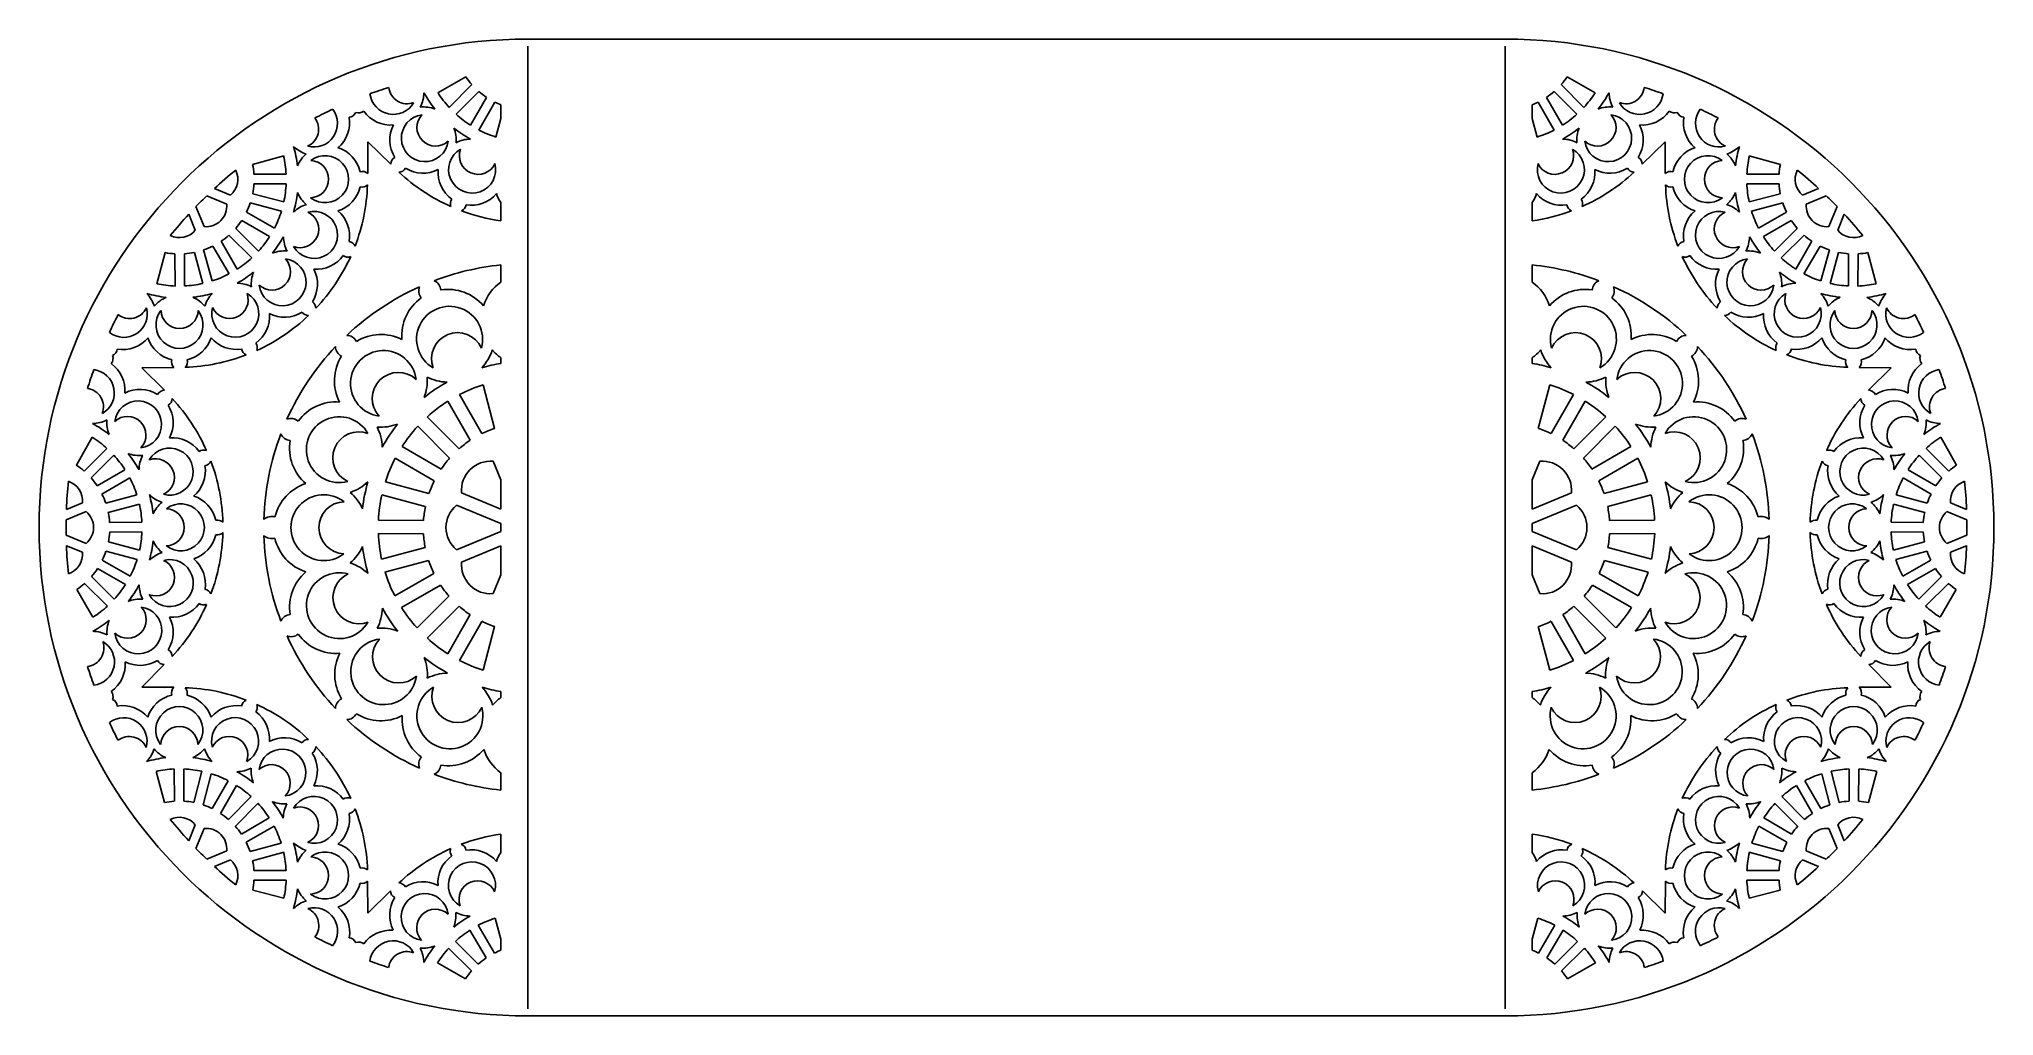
# Model space of a CAD drawing. Extents: x 41 to 331, y 42 to 187.
import ezdxf

# ---------------------------------------------------------------- set-up
doc = ezdxf.new("R2010")
doc.units = 0
doc.layers.get('0').update_dxf_attribs({"linetype": 'CONTINUOUS'})

msp = doc.modelspace()

# ---------------------------------------------------------------- linework, layer by layer
for p, q in [((113.1, 187.2), (258.1, 187.2)), ((113.1, 186.16), (113.1, 43.23)), ((258.1, 186.16), (258.1, 43.23)), ((103.9, 181.61), (99.77, 179.2)), ((104.8, 180.44), (101.44, 177.05)), ((266.39, 180.44), (269.75, 177.05)), ((267.29, 181.61), (271.42, 179.2)), ((105.81, 179.44), (102.45, 176.05)), ((106.99, 178.54), (104.61, 174.4)), ((108.22, 177.84), (105.85, 173.69)), ((109.1, 177.45), (109.1, 175.42)), ((262.1, 177.45), (262.1, 175.42)), ((262.97, 177.84), (265.34, 173.69)), ((264.21, 178.54), (266.58, 174.4)), ((265.38, 179.44), (268.74, 176.05)), ((109.1, 175.42), (108.37, 172.66)), ((262.1, 175.42), (262.82, 172.66)), ((92.77, 168.63), (89.38, 171.94)), ((89.38, 167.22), (89.38, 171.94)), ((278.43, 168.63), (281.81, 171.94)), ((281.81, 167.22), (281.81, 171.94)), ((72.27, 168.6), (76.88, 169.85)), ((298.92, 168.6), (294.31, 169.85)), ((72.47, 167.14), (77.24, 167.15)), ((72.47, 165.71), (77.25, 165.73)), ((298.72, 165.71), (293.94, 165.73)), ((298.72, 167.14), (293.95, 167.15)), ((68.43, 162.7), (65.47, 163.93)), ((68.97, 164.02), (66.6, 165)), ((71.92, 162.87), (76.54, 161.65)), ((72.29, 164.25), (76.91, 163.03)), ((109.1, 162.95), (109.1, 160.21)), ((262.1, 162.95), (262.1, 160.21)), ((298.9, 164.25), (294.28, 163.03)), ((299.27, 162.87), (294.65, 161.65)), ((302.22, 164.02), (304.59, 165)), ((302.76, 162.7), (305.72, 163.93)), ((63.77, 158.82), (62.79, 161.19)), ((65.09, 159.37), (63.86, 162.33)), ((70.66, 160.27), (74.8, 157.9)), ((71.37, 161.51), (75.51, 159.14)), ((299.82, 161.51), (295.68, 159.14)), ((300.53, 160.27), (296.39, 157.9)), ((306.1, 159.37), (307.33, 162.33)), ((307.42, 158.82), (308.4, 161.19)), ((67.6, 157.18), (70, 153.06)), ((68.76, 158.09), (72.15, 154.72)), ((69.77, 159.1), (73.16, 155.73)), ((301.43, 159.1), (298.04, 155.73)), ((302.43, 158.09), (299.04, 154.72)), ((303.59, 157.18), (301.19, 153.06)), ((59.28, 155.51), (58.06, 150.89)), ((60.74, 155.32), (60.76, 150.54)), ((62.17, 155.32), (62.19, 150.55)), ((63.63, 155.52), (64.88, 150.91)), ((65, 155.9), (66.26, 151.29)), ((66.36, 156.47), (68.77, 152.34)), ((304.83, 156.47), (302.42, 152.34)), ((306.19, 155.9), (304.93, 151.29)), ((307.56, 155.52), (306.31, 150.91)), ((309.02, 155.32), (309, 150.55)), ((310.45, 155.32), (310.43, 150.54)), ((311.91, 155.51), (313.13, 150.89)), ((109.1, 153.68), (109.1, 151.13)), ((262.1, 153.68), (262.1, 151.13)), ((109.1, 139.89), (109.1, 139.05)), ((262.1, 139.89), (262.1, 139.05)), ((60.58, 138.46), (55.85, 138.41)), ((59.19, 135.07), (55.85, 138.41)), ((310.61, 138.46), (315.34, 138.41)), ((312, 135.07), (315.34, 138.41)), ((104.54, 127.64), (101.22, 133.44)), ((106.27, 128.63), (102.95, 134.43)), ((108.18, 129.41), (106.48, 135.88)), ((263.01, 129.41), (264.71, 135.88)), ((264.92, 128.63), (268.24, 134.43)), ((266.65, 127.64), (269.97, 133.44)), ((102.9, 126.39), (98.19, 131.14)), ((268.29, 126.39), (273, 131.14)), ((46.12, 123.94), (48.49, 128.09)), ((101.48, 124.99), (96.77, 129.73)), ((269.71, 124.99), (274.42, 129.73)), ((325.07, 123.94), (322.7, 128.09)), ((47.29, 123.05), (50.65, 126.44)), ((48.3, 122.05), (51.66, 125.44)), ((99.22, 121.63), (93.44, 125)), ((100.22, 123.35), (94.44, 126.72)), ((270.97, 123.35), (276.75, 126.72)), ((271.97, 121.63), (277.75, 125)), ((322.89, 122.05), (319.53, 125.44)), ((323.9, 123.05), (320.54, 126.44)), ((49.2, 120.88), (53.33, 123.28)), ((49.92, 119.65), (54.05, 122.05)), ((107.95, 124.52), (109.1, 121.75)), ((263.24, 124.52), (262.1, 121.75)), ((321.27, 119.65), (317.14, 122.05)), ((321.99, 120.88), (317.86, 123.28)), ((50.49, 118.29), (55.1, 119.54)), ((97.89, 117.8), (91.44, 119.56)), ((98.42, 119.73), (91.97, 121.48)), ((103.28, 119.84), (109.1, 117.43)), ((109.1, 121.75), (109.1, 117.43)), ((262.1, 121.75), (262.1, 117.43)), ((267.91, 119.84), (262.1, 117.43)), ((272.77, 119.73), (279.22, 121.48)), ((273.3, 117.8), (279.75, 119.56)), ((320.7, 118.29), (316.09, 119.54)), ((47.56, 117.06), (44.6, 115.83)), ((47.02, 118.37), (44.65, 117.39)), ((50.86, 116.91), (55.47, 118.17)), ((102.51, 118), (109.1, 115.28)), ((268.68, 118), (262.1, 115.28)), ((320.33, 116.91), (315.72, 118.17)), ((323.63, 117.06), (326.59, 115.83)), ((324.17, 118.37), (326.54, 117.39)), ((47.56, 112.34), (44.6, 113.56)), ((51.06, 115.45), (55.84, 115.47)), ((51.07, 114.03), (55.84, 114.05)), ((97.61, 113.76), (90.92, 113.79)), ((97.62, 115.76), (90.93, 115.78)), ((102.51, 111.4), (109.1, 114.12)), ((109.1, 115.28), (109.1, 114.12)), ((262.1, 115.28), (262.1, 114.12)), ((268.68, 111.4), (262.1, 114.12)), ((273.57, 115.76), (280.26, 115.78)), ((273.58, 113.76), (280.27, 113.79)), ((320.13, 115.45), (315.35, 115.47)), ((320.12, 114.03), (315.35, 114.05)), ((323.63, 112.34), (326.59, 113.56)), ((47.02, 111.02), (44.65, 112)), ((50.52, 111.19), (55.13, 109.97)), ((50.88, 112.57), (55.5, 111.35)), ((97.87, 111.71), (91.41, 110.01)), ((103.28, 109.55), (109.1, 111.96)), ((109.1, 111.96), (109.1, 107.65)), ((267.91, 109.55), (262.1, 111.96)), ((262.1, 111.96), (262.1, 107.65)), ((273.32, 111.71), (279.78, 110.01)), ((320.31, 112.57), (315.69, 111.35)), ((320.67, 111.19), (316.06, 109.97)), ((324.17, 111.02), (326.54, 112)), ((48.36, 107.42), (51.75, 104.05)), ((49.25, 108.59), (53.4, 106.22)), ((49.96, 109.83), (54.1, 107.45)), ((98.38, 109.79), (91.91, 108.08)), ((99.16, 107.88), (93.36, 104.56)), ((107.95, 104.88), (109.1, 107.65)), ((263.24, 104.88), (262.1, 107.65)), ((272.03, 107.88), (277.83, 104.56)), ((272.81, 109.79), (279.28, 108.08)), ((321.23, 109.83), (317.09, 107.45)), ((321.94, 108.59), (317.79, 106.22)), ((322.83, 107.42), (319.44, 104.05)), ((46.19, 105.5), (48.59, 101.38)), ((47.35, 106.4), (50.74, 103.04)), ((100.15, 106.14), (94.35, 102.82)), ((101.4, 104.5), (96.66, 99.79)), ((269.79, 104.5), (274.53, 99.79)), ((271.04, 106.14), (276.84, 102.82)), ((323.84, 106.4), (320.45, 103.04)), ((325, 105.5), (322.6, 101.38)), ((102.9, 103.01), (98.19, 98.26)), ((104.54, 101.76), (101.22, 95.95)), ((266.65, 101.76), (269.97, 95.95)), ((268.29, 103.01), (273, 98.26)), ((106.27, 100.76), (102.95, 94.96)), ((108.18, 99.98), (106.48, 93.52)), ((263.01, 99.98), (264.71, 93.52)), ((264.92, 100.76), (268.24, 94.96)), ((59.16, 94.37), (55.85, 90.99)), ((312.03, 94.37), (315.34, 90.99)), ((60.57, 90.99), (55.85, 90.99)), ((109.1, 90.35), (109.1, 89.46)), ((262.1, 90.35), (262.1, 89.46)), ((310.62, 90.99), (315.34, 90.99)), ((59.2, 73.87), (57.94, 78.48)), ((60.66, 74.07), (60.64, 78.85)), ((62.08, 74.08), (62.06, 78.85)), ((63.54, 73.89), (64.76, 78.51)), ((109.1, 78.3), (109.1, 75.72)), ((262.1, 78.3), (262.1, 75.72)), ((307.65, 73.89), (306.43, 78.51)), ((309.11, 74.08), (309.13, 78.85)), ((310.53, 74.07), (310.55, 78.85)), ((311.99, 73.87), (313.25, 78.48)), ((64.92, 73.53), (66.14, 78.15)), ((66.29, 72.97), (68.66, 77.11)), ((67.52, 72.26), (69.9, 76.41)), ((303.67, 72.26), (301.3, 76.41)), ((304.9, 72.97), (302.53, 77.11)), ((306.27, 73.53), (305.05, 78.15)), ((68.7, 71.37), (72.06, 74.76)), ((69.71, 70.36), (73.07, 73.75)), ((301.48, 70.36), (298.12, 73.75)), ((302.49, 71.37), (299.13, 74.76)), ((63.77, 70.57), (62.79, 68.2)), ((65.09, 70.03), (63.86, 67.07)), ((70.61, 69.2), (74.74, 71.6)), ((71.33, 67.97), (75.45, 70.37)), ((299.86, 67.97), (295.74, 70.37)), ((300.58, 69.2), (296.45, 71.6)), ((306.1, 70.03), (307.33, 67.07)), ((307.42, 70.57), (308.4, 68.2)), ((71.9, 66.61), (76.5, 67.86)), ((109.1, 69.19), (109.1, 66.46)), ((262.1, 69.19), (262.1, 66.46)), ((299.29, 66.61), (294.69, 67.86)), ((68.43, 66.69), (65.47, 65.47)), ((68.97, 65.38), (66.6, 64.39)), ((72.27, 65.23), (76.88, 66.49)), ((298.92, 65.23), (294.31, 66.49)), ((302.22, 65.38), (304.59, 64.39)), ((302.76, 66.69), (305.72, 65.47)), ((72.47, 63.77), (77.24, 63.79)), ((72.47, 62.35), (77.25, 62.37)), ((89.33, 62.18), (89.38, 57.45)), ((281.86, 62.18), (281.81, 57.45)), ((298.72, 62.35), (293.94, 62.37)), ((298.72, 63.77), (293.95, 63.79)), ((72.29, 60.88), (76.91, 59.67)), ((92.72, 60.79), (89.38, 57.45)), ((278.47, 60.79), (281.81, 57.45)), ((298.9, 60.88), (294.28, 59.67)), ((108.14, 51.52), (105.74, 55.65)), ((109.1, 53.59), (108.25, 56.7)), ((262.1, 53.59), (262.94, 56.7)), ((263.05, 51.52), (265.45, 55.65)), ((104.74, 48.89), (101.35, 52.26)), ((105.75, 49.9), (102.36, 53.27)), ((106.91, 50.81), (104.51, 54.93)), ((109.1, 53.59), (109.1, 51.94)), ((262.1, 53.59), (262.1, 51.94)), ((264.28, 50.81), (266.68, 54.93)), ((265.44, 49.9), (268.83, 53.27)), ((266.45, 48.89), (269.84, 52.26)), ((103.85, 47.72), (99.71, 50.09)), ((267.34, 47.72), (271.49, 50.09)), ((113.1, 42.2), (258.1, 42.2))]:
    msp.add_line(p, q)
for centre, radius, start, end in [((113.1, 114.7), 72.5, 90, 270), ((258.1, 114.7), 72.5, 270, 90), ((113.1, 114.7), 68.5, 107.5302, 109.9936), ((95.2, 180.35), 2.76, 186.8585, 290.255), ((113.1, 187.79), 11.08, 213.911, 221.5381), ((258.1, 187.79), 11.08, 318.4619, 326.089), ((275.99, 180.35), 2.76, 249.745, 353.1415), ((258.1, 114.7), 68.5, 70.0064, 72.4698), ((93.14, 179.5), 3.49, 187.0823, 330.0122), ((92.77, 179.35), 4.92, 332.921, 358.7197), ((97.55, 172.21), 4.92, 68.8853, 94.6839), ((113.1, 187.79), 17.63, 209.0221, 218.5829), ((113.1, 187.79), 15.85, 212.8009, 222.6481), ((113.1, 187.79), 11.08, 228.911, 236.5381), ((113.1, 187.79), 11.08, 243.911, 248.8406), ((258.1, 187.79), 11.08, 291.1594, 296.089), ((258.1, 187.79), 11.08, 303.4619, 311.089), ((258.1, 187.79), 15.85, 317.3519, 327.1991), ((258.1, 187.79), 17.63, 321.4171, 330.9779), ((273.64, 172.21), 4.92, 85.3161, 111.1147), ((278.42, 179.35), 4.92, 181.2803, 207.079), ((278.05, 179.5), 3.49, 209.9878, 352.9177), ((81.37, 174.67), 3.49, 254.5388, 37.271), ((79.3, 173.82), 2.76, 294.296, 36.9662), ((113.1, 114.7), 68.5, 114.9978, 117.4574), ((81.74, 174.82), 4.92, 310.421, 9.1339), ((86.5, 176.77), 1.17, 274.5397, 336.5203), ((88.01, 177.4), 1.17, 248.4791, 310.0113), ((92.77, 179.35), 4.92, 215.4171, 274.6839), ((97.55, 172.21), 4.92, 152.921, 211.5365), ((97.83, 172.49), 3.49, 97.0388, 352.5122), ((99.41, 174.07), 2.76, 136.796, 312.755), ((113.1, 187.79), 15.85, 227.8009, 237.6481), ((258.1, 187.79), 15.85, 302.3519, 312.1991), ((271.78, 174.07), 2.76, 227.245, 43.204), ((273.36, 172.49), 3.49, 187.4878, 82.9612), ((273.64, 172.21), 4.92, 328.4635, 27.079), ((278.42, 179.35), 4.92, 265.3161, 324.5829), ((283.18, 177.4), 1.17, 229.9887, 291.5209), ((284.69, 176.77), 1.17, 203.4797, 265.4603), ((289.45, 174.82), 4.92, 170.8661, 229.579), ((289.82, 174.67), 3.49, 142.729, 285.4612), ((258.1, 114.7), 68.5, 62.5426, 65.0022), ((291.89, 173.82), 2.76, 143.0338, 245.704), ((61.41, 166.38), 17.63, 6.5221, 16.0829), ((81.74, 174.82), 4.92, 226.3853, 252.1839), ((113.1, 187.79), 17.63, 231.5221, 241.0829), ((97.55, 172.21), 4.92, 355.421, 21.2197), ((104.69, 167.44), 4.92, 91.3853, 117.1839), ((113.1, 187.79), 15.85, 242.8009, 252.6481), ((258.1, 187.79), 15.85, 287.3519, 297.1991), ((258.1, 187.79), 17.63, 298.9171, 308.4779), ((266.5, 167.44), 4.92, 62.8161, 88.6147), ((273.64, 172.21), 4.92, 158.7803, 184.579), ((289.45, 174.82), 4.92, 287.8161, 313.6147), ((309.78, 166.38), 17.63, 163.9171, 173.4779), ((61.41, 166.38), 11.08, 3.911, 11.5381), ((61.41, 166.38), 15.85, 2.8009, 12.6481), ((83.42, 166.4), 4.92, 130.421, 156.2197), ((83.02, 166.4), 3.49, 232.0388, 127.5122), ((80.79, 166.41), 2.76, 271.796, 87.755), ((83.42, 166.4), 4.92, 12.9171, 72.1839), ((93.94, 168.62), 1.17, 119.7465, 179.2948), ((104.84, 167.82), 3.49, 119.5388, 15.0122), ((105.71, 169.88), 2.76, 159.296, 335.255), ((266.35, 167.82), 3.49, 164.9878, 60.4612), ((265.48, 169.88), 2.76, 204.745, 20.704), ((277.25, 168.62), 1.17, 0.7052, 60.2535), ((287.77, 166.4), 4.92, 107.8161, 167.0829), ((288.17, 166.4), 3.49, 52.4878, 307.9612), ((290.4, 166.41), 2.76, 92.245, 268.204), ((287.77, 166.4), 4.92, 23.7803, 49.579), ((309.78, 166.38), 15.85, 167.3519, 177.1991), ((309.78, 166.38), 11.08, 168.4619, 176.089), ((113.1, 114.7), 68.5, 129.2477, 132.7459), ((67.01, 166.38), 3.07, 309.7578, 26.4206), ((61.41, 166.38), 11.08, 348.911, 356.5381), ((61.41, 166.38), 15.85, 347.8009, 357.6481), ((61.35, 166.5), 27.98, 338.9921, 358.0365), ((88.57, 166.38), 1.17, 45.9797, 107.5113), ((88.51, 166.39), 1.17, 255.0656, 313.7845), ((93.94, 168.62), 1.17, 271.2543, 329.9732), ((113.05, 187.91), 27.98, 227.0023, 246.0467), ((97.55, 172.21), 4.92, 238.1832, 297.1839), ((104.69, 167.44), 4.92, 175.421, 234.2578), ((266.5, 167.44), 4.92, 305.7422, 4.579), ((258.14, 187.91), 27.98, 293.9533, 312.9977), ((273.64, 172.21), 4.92, 242.8161, 301.8168), ((277.25, 168.62), 1.17, 210.0268, 268.7457), ((282.62, 166.38), 1.17, 72.4887, 134.0203), ((282.68, 166.39), 1.17, 226.2155, 284.9344), ((309.84, 166.5), 27.98, 181.9635, 201.0079), ((309.78, 166.38), 15.85, 182.3519, 192.1991), ((309.78, 166.38), 11.08, 183.4619, 191.089), ((304.18, 166.38), 3.07, 153.5794, 230.2422), ((258.1, 114.7), 68.5, 47.2541, 50.7523), ((113.1, 114.7), 68.5, 134.0517, 135.9483), ((65.37, 162.42), 3.07, 264.7578, 5.2422), ((61.41, 166.38), 11.08, 333.911, 341.5381), ((61.41, 166.38), 17.63, 344.0221, 353.5829), ((81.76, 157.98), 4.92, 107.921, 133.7197), ((83.42, 166.4), 4.92, 203.8853, 229.6839), ((83.42, 166.37), 4.92, 287.8549, 346.8556), ((102.78, 162.78), 1.17, 144.6158, 201.7948), ((102.78, 162.78), 1.17, 293.7543, 350.7888), ((104.69, 167.44), 4.92, 261.1468, 319.6839), ((113.12, 165.78), 4.92, 197.921, 215.1264), ((258.08, 165.78), 4.92, 324.8736, 342.079), ((266.5, 167.44), 4.92, 220.3161, 278.8532), ((268.41, 162.78), 1.17, 189.2112, 246.2457), ((268.41, 162.78), 1.17, 338.2052, 35.3842), ((287.77, 166.37), 4.92, 193.1444, 252.1451), ((287.77, 166.4), 4.92, 310.3161, 336.1147), ((289.43, 157.98), 4.92, 46.2803, 72.079), ((309.78, 166.38), 17.63, 186.4171, 195.9779), ((309.78, 166.38), 11.08, 198.4619, 206.089), ((305.82, 162.42), 3.07, 174.7578, 275.2422), ((258.1, 114.7), 68.5, 44.0517, 45.9483), ((113.1, 114.7), 68.5, 137.2541, 140.7523), ((61.41, 166.38), 11.08, 318.911, 326.5381), ((61.41, 166.38), 15.85, 332.8009, 342.6481), ((81.39, 158.13), 3.49, 209.5388, 105.0122), ((79.33, 158.99), 2.76, 249.296, 65.255), ((81.74, 157.95), 4.92, 350.7811, 49.6178), ((113.05, 187.91), 27.98, 249.5023, 261.8807), ((258.14, 187.91), 27.98, 278.1193, 290.4977), ((289.45, 157.95), 4.92, 130.3822, 189.2189), ((289.81, 158.13), 3.49, 74.9878, 330.4612), ((291.87, 158.99), 2.76, 114.745, 290.704), ((309.78, 166.38), 15.85, 197.3519, 207.1991), ((309.78, 166.38), 11.08, 213.4619, 221.089), ((258.1, 114.7), 68.5, 39.2477, 42.7459), ((61.41, 160.79), 3.07, 243.5794, 320.2422), ((61.41, 166.38), 11.08, 303.911, 311.5381), ((61.41, 166.38), 15.85, 317.8009, 327.6481), ((61.41, 166.38), 17.63, 321.5221, 331.0829), ((81.76, 157.98), 4.92, 181.3853, 207.1839), ((86.4, 156), 1.17, 23.244, 80.423), ((284.79, 156), 1.17, 99.577, 156.756), ((289.43, 157.98), 4.92, 332.8161, 358.6147), ((309.78, 166.38), 17.63, 208.9171, 218.4779), ((309.78, 166.38), 15.85, 212.3519, 222.1991), ((309.78, 166.38), 11.08, 228.4619, 236.089), ((309.78, 160.79), 3.07, 219.7578, 296.4206), ((61.41, 166.38), 11.08, 258.911, 266.5381), ((61.41, 166.38), 11.08, 273.911, 281.5381), ((61.41, 166.38), 11.08, 288.911, 296.5381), ((61.41, 166.38), 15.85, 302.8009, 312.6481), ((75.13, 152.7), 2.76, 226.796, 42.755), ((76.71, 151.11), 3.49, 187.0388, 82.5122), ((76.99, 150.83), 4.92, 85.421, 111.2197), ((81.74, 157.95), 4.92, 265.3549, 323.892), ((61.35, 166.5), 27.98, 316.4921, 335.5365), ((86.4, 156), 1.17, 234.25, 291.2845), ((284.79, 156), 1.17, 248.7155, 305.75), ((309.84, 166.5), 27.98, 204.4635, 223.5079), ((289.45, 157.95), 4.92, 216.108, 274.6451), ((294.48, 151.11), 3.49, 97.4878, 352.9612), ((296.06, 152.7), 2.76, 137.245, 313.204), ((294.2, 150.83), 4.92, 68.7803, 94.579), ((309.78, 166.38), 15.85, 227.3519, 237.1991), ((309.78, 166.38), 11.08, 243.4619, 251.089), ((309.78, 166.38), 11.08, 258.4619, 266.089), ((309.78, 166.38), 11.08, 273.4619, 281.089), ((61.41, 166.38), 15.85, 257.8009, 267.6481), ((61.41, 166.38), 15.85, 272.8009, 282.6481), ((61.41, 166.38), 15.85, 287.8009, 297.6481), ((61.41, 166.38), 17.63, 299.0221, 308.5829), ((69.86, 146.05), 4.92, 62.921, 88.7197), ((76.99, 150.83), 4.92, 158.8853, 184.6839), ((76.97, 150.81), 4.92, 327.8433, 27.1178), ((113.1, 114.7), 39.18, 95.8591, 110.7848), ((98.55, 149.82), 1.64, 4.5397, 66.9376), ((113.07, 145.51), 6.88, 125.2519, 162.1839), ((258.1, 114.7), 39.18, 69.2152, 84.1409), ((258.12, 145.51), 6.88, 17.8161, 54.7481), ((272.64, 149.82), 1.64, 113.0624, 175.4603), ((294.22, 150.81), 4.92, 152.8822, 212.1567), ((294.2, 150.83), 4.92, 355.3161, 21.1147), ((309.78, 166.38), 17.63, 231.4171, 240.9779), ((301.34, 146.05), 4.92, 91.2803, 117.079), ((309.78, 166.38), 15.85, 242.3519, 252.1991), ((309.78, 166.38), 15.85, 257.3519, 267.1991), ((309.78, 166.38), 15.85, 272.3519, 282.1991), ((61.41, 166.38), 17.63, 254.0221, 263.5829), ((53.01, 146.04), 4.92, 17.921, 43.7197), ((61.43, 144.37), 4.92, 113.8853, 139.6839), ((61.41, 166.38), 17.63, 276.5221, 286.0829), ((61.43, 144.37), 4.92, 40.421, 66.2197), ((69.86, 146.05), 4.92, 136.3853, 162.1839), ((69.7, 146.42), 3.49, 164.5388, 60.0122), ((68.85, 148.49), 2.76, 204.296, 20.255), ((80.48, 147.22), 1.17, 0.744, 56.1105), ((113.1, 114.7), 39.18, 114.2152, 133.2848), ((101.28, 143.16), 6.88, 125.4171, 184.6839), ((98.55, 149.82), 1.64, 158.0624, 220.0113), ((101.28, 143.16), 6.88, 40.421, 99.1339), ((269.91, 143.16), 6.88, 80.8661, 139.579), ((272.64, 149.82), 1.64, 319.9887, 21.9376), ((269.91, 143.16), 6.88, 355.3161, 54.5829), ((258.1, 114.7), 39.18, 46.7152, 65.7848), ((290.71, 147.22), 1.17, 123.8895, 179.256), ((301.49, 146.42), 3.49, 119.9878, 15.4612), ((302.34, 148.49), 2.76, 159.745, 335.704), ((301.34, 146.05), 4.92, 17.8161, 43.6147), ((309.78, 166.38), 17.63, 253.9171, 263.4779), ((309.76, 144.37), 4.92, 113.7803, 139.579), ((309.78, 166.38), 17.63, 276.4171, 285.9779), ((309.76, 144.37), 4.92, 40.3161, 66.1147), ((318.18, 146.04), 4.92, 136.2803, 162.079), ((53.16, 146.41), 3.49, 232.0823, 15.0122), ((113.1, 114.7), 68.5, 152.5302, 154.9936), ((54.02, 148.47), 2.76, 231.8585, 335.255), ((61.43, 144.77), 3.49, 142.0388, 37.5122), ((61.44, 147), 2.76, 181.796, 357.755), ((69.86, 146.05), 4.92, 306.1468, 4.6839), ((61.29, 166.44), 27.98, 294.5023, 313.5467), ((76.99, 150.83), 4.92, 242.921, 302.1955), ((80.58, 147.33), 1.17, 213.9283, 269.2948), ((101.49, 142.64), 4.89, 344.5388, 240.0122), ((269.7, 142.64), 4.89, 299.9878, 195.4612), ((290.61, 147.33), 1.17, 270.7052, 326.0717), ((309.9, 166.44), 27.98, 226.4533, 245.4977), ((294.2, 150.83), 4.92, 237.8045, 297.079), ((301.34, 146.05), 4.92, 175.3161, 233.8532), ((309.76, 144.77), 3.49, 142.4878, 37.9612), ((309.75, 147), 2.76, 182.245, 358.204), ((318.03, 146.41), 3.49, 164.9878, 307.9177), ((317.17, 148.47), 2.76, 204.745, 308.1415), ((258.1, 114.7), 68.5, 25.0064, 27.4698), ((53.01, 146.04), 4.92, 260.4171, 319.6839), ((61.43, 144.37), 4.92, 197.921, 256.5365), ((61.43, 144.37), 4.92, 283.1832, 342.1839), ((69.86, 146.05), 4.92, 220.421, 279.2578), ((86.21, 141.58), 1.64, 27.0397, 89.4376), ((91.29, 136.47), 6.88, 62.921, 121.6339), ((102.68, 139.75), 3.87, 24.296, 200.255), ((268.51, 139.75), 3.87, 339.745, 155.704), ((279.9, 136.47), 6.88, 58.3661, 117.079), ((284.98, 141.58), 1.64, 90.5624, 152.9603), ((301.34, 146.05), 4.92, 260.7422, 319.579), ((309.76, 144.37), 4.92, 197.8161, 256.8168), ((309.76, 144.37), 4.92, 283.4635, 342.079), ((318.18, 146.04), 4.92, 220.3161, 279.5829), ((50.4, 139.79), 1.17, 319.5397, 21.5203), ((51.02, 141.29), 1.17, 293.4791, 355.0113), ((61.42, 139.28), 1.17, 164.7465, 224.2948), ((61.29, 166.44), 27.98, 272.0023, 291.0467), ((61.42, 139.28), 1.17, 316.2543, 14.9732), ((71.8, 141.4), 1.17, 189.6158, 246.7948), ((71.8, 141.4), 1.17, 338.7543, 35.7888), ((113.1, 114.7), 39.18, 136.7152, 155.7848), ((91.29, 136.47), 6.88, 147.9171, 207.1839), ((86.21, 141.58), 1.64, 180.5624, 242.5113), ((91.68, 136.07), 4.89, 7.0388, 262.5122), ((101.28, 143.16), 6.88, 316.3853, 342.1839), ((113.07, 145.51), 6.88, 220.421, 234.7481), ((258.12, 145.51), 6.88, 305.2519, 319.579), ((269.91, 143.16), 6.88, 197.8161, 223.6147), ((279.51, 136.07), 4.89, 277.4878, 172.9612), ((284.98, 141.58), 1.64, 297.4887, 359.4376), ((279.9, 136.47), 6.88, 332.8161, 32.0829), ((258.1, 114.7), 39.18, 24.2152, 43.2848), ((299.39, 141.4), 1.17, 144.2112, 201.2457), ((299.39, 141.4), 1.17, 293.2052, 350.3842), ((309.9, 166.44), 27.98, 248.9533, 267.9977), ((309.77, 139.28), 1.17, 165.0268, 223.7457), ((309.77, 139.28), 1.17, 315.7052, 15.2535), ((320.17, 141.29), 1.17, 184.9887, 246.5209), ((320.79, 139.79), 1.17, 158.4797, 220.4603), ((113.1, 114.7), 68.5, 159.9978, 162.4574), ((48.26, 134.67), 3.49, 299.5388, 82.271), ((48.41, 135.04), 4.92, 355.421, 54.1339), ((93.89, 133.85), 3.87, 46.796, 222.755), ((91.29, 136.47), 6.88, 338.8853, 4.6839), ((101.28, 143.16), 6.88, 242.921, 268.7197), ((113.1, 114.7), 24.68, 99.3282, 106.0829), ((258.1, 114.7), 24.68, 73.9171, 80.6718), ((269.91, 143.16), 6.88, 271.2803, 297.079), ((279.9, 136.47), 6.88, 175.3161, 201.1147), ((277.3, 133.85), 3.87, 317.245, 133.204), ((322.78, 135.04), 4.92, 125.8661, 184.579), ((322.93, 134.67), 3.49, 97.729, 240.4612), ((258.1, 114.7), 68.5, 17.5426, 20.0022), ((47.39, 132.61), 2.76, 339.296, 81.9662), ((55.27, 129.99), 3.49, 277.0388, 172.5122), ((55.56, 130.28), 4.92, 57.9171, 117.1839), ((59.21, 133.9), 1.17, 90.9797, 152.5113), ((59.16, 133.86), 1.17, 300.0656, 358.7845), ((39.88, 114.74), 27.98, 23.9921, 43.0365), ((113.1, 114.7), 24.68, 119.0221, 128.5829), ((113.1, 114.7), 22.19, 122.3519, 132.1991), ((113.1, 114.7), 22.19, 107.3519, 117.1991), ((258.1, 114.7), 22.19, 62.8009, 72.6481), ((258.1, 114.7), 22.19, 47.8009, 57.6481), ((258.1, 114.7), 24.68, 51.4171, 60.9779), ((331.31, 114.74), 27.98, 136.9635, 156.0079), ((312.03, 133.86), 1.17, 181.2155, 239.9344), ((311.98, 133.9), 1.17, 27.4887, 89.0203), ((315.92, 129.99), 3.49, 7.4878, 262.9612), ((315.63, 130.28), 4.92, 62.8161, 122.0829), ((323.8, 132.61), 2.76, 98.0338, 200.704), ((48.41, 135.04), 4.92, 271.3853, 297.1839), ((55.56, 130.28), 4.92, 175.421, 201.2197), ((53.69, 128.42), 2.76, 316.796, 132.755), ((55.57, 130.25), 4.92, 332.8549, 31.8556), ((77.97, 129.25), 1.64, 49.5397, 111.9376), ((84.62, 126.46), 6.88, 85.421, 144.1339), ((85.13, 126.25), 4.89, 29.5388, 285.0122), ((286.06, 126.25), 4.89, 254.9878, 150.4612), ((286.58, 126.46), 6.88, 35.8661, 94.579), ((293.22, 129.25), 1.64, 68.0624, 130.4603), ((315.62, 130.25), 4.92, 148.1444, 207.1451), ((317.5, 128.42), 2.76, 47.245, 223.204), ((315.63, 130.28), 4.92, 338.7803, 4.579), ((322.78, 135.04), 4.92, 242.8161, 268.6147), ((40.01, 114.7), 15.85, 47.8009, 57.6481), ((40.01, 114.7), 17.63, 51.5221, 61.0829), ((60.34, 123.11), 4.92, 35.7811, 94.6178), ((113.1, 114.7), 39.18, 159.2152, 178.2848), ((77.97, 129.25), 1.64, 203.0624, 265.0113), ((84.62, 126.46), 6.88, 170.4171, 229.6839), ((88.02, 125.04), 3.87, 69.296, 245.255), ((91.29, 136.47), 6.88, 265.421, 291.2197), ((84.62, 126.46), 6.88, 1.3853, 27.1839), ((113.1, 114.7), 24.68, 141.5221, 151.0829), ((113.1, 114.7), 22.19, 137.3519, 147.1991), ((113.1, 114.7), 15.51, 123.462, 131.089), ((113.1, 114.7), 15.51, 108.462, 116.089), ((258.1, 114.7), 15.51, 63.911, 71.538), ((258.1, 114.7), 15.51, 48.911, 56.538), ((258.1, 114.7), 22.19, 32.8009, 42.6481), ((279.9, 136.47), 6.88, 248.7803, 274.579), ((258.1, 114.7), 24.68, 28.9171, 38.4779), ((286.58, 126.46), 6.88, 152.8161, 178.6147), ((283.17, 125.04), 3.87, 294.745, 110.704), ((286.58, 126.46), 6.88, 310.3161, 9.5829), ((293.22, 129.25), 1.64, 274.9887, 336.9376), ((258.1, 114.7), 39.18, 1.7152, 20.7848), ((310.85, 123.11), 4.92, 85.3822, 144.2189), ((331.18, 114.7), 17.63, 118.9171, 128.4779), ((331.18, 114.7), 15.85, 122.3519, 132.1991), ((40.01, 114.7), 15.85, 32.8009, 42.6481), ((55.56, 130.28), 4.92, 248.8853, 274.6839), ((40.01, 114.7), 17.63, 29.0221, 38.5829), ((60.33, 123.14), 4.92, 152.921, 178.7197), ((59.96, 122.99), 3.49, 254.5388, 150.0122), ((57.9, 122.14), 2.76, 294.296, 110.255), ((65.01, 125.03), 1.17, 68.244, 125.423), ((113.1, 114.7), 22.19, 152.3519, 162.1991), ((113.1, 114.7), 15.51, 138.462, 146.089), ((258.1, 114.7), 15.51, 33.911, 41.538), ((258.1, 114.7), 22.19, 17.8009, 27.6481), ((306.18, 125.03), 1.17, 54.577, 111.756), ((311.23, 122.99), 3.49, 29.9878, 285.4612), ((313.29, 122.14), 2.76, 69.745, 245.704), ((315.63, 130.28), 4.92, 265.3161, 291.1147), ((310.86, 123.14), 4.92, 1.2803, 27.079), ((331.18, 114.7), 17.63, 141.4171, 150.9779), ((331.18, 114.7), 15.85, 137.3519, 147.1991), ((40.01, 114.7), 11.08, 48.911, 56.5381), ((40.01, 114.7), 11.08, 33.911, 41.5381), ((40.01, 114.7), 15.85, 17.8009, 27.6481), ((60.34, 123.11), 4.92, 310.3549, 8.892), ((65.01, 125.03), 1.17, 279.25, 336.2845), ((39.88, 114.74), 27.98, 1.4921, 20.5365), ((107.56, 120.24), 4.3, 84.7578, 185.2422), ((263.63, 120.24), 4.3, 354.7578, 95.2422), ((331.31, 114.74), 27.98, 159.4635, 178.5079), ((306.18, 125.03), 1.17, 203.7155, 260.75), ((310.85, 123.11), 4.92, 171.108, 229.6451), ((331.18, 114.7), 15.85, 152.3519, 162.1991), ((331.18, 114.7), 11.08, 138.4619, 146.089), ((331.18, 114.7), 11.08, 123.4619, 131.089), ((113.1, 114.7), 68.5, 174.2477, 177.7459), ((43.96, 118.65), 3.07, 354.7578, 71.4206), ((40.01, 114.7), 11.08, 18.911, 26.5381), ((60.33, 123.14), 4.92, 226.3853, 252.1839), ((40.01, 114.7), 17.63, 6.5221, 16.0829), ((62.02, 114.69), 4.92, 12.8433, 72.1178), ((82.28, 114.67), 6.88, 107.921, 166.6339), ((82.84, 114.67), 4.89, 52.0388, 307.5122), ((84.62, 126.46), 6.88, 287.921, 313.7197), ((82.28, 114.67), 6.88, 23.8853, 49.6839), ((113.1, 114.7), 24.68, 164.0221, 173.5829), ((113.1, 114.7), 22.19, 167.3519, 177.1991), ((113.1, 114.7), 15.51, 153.462, 161.089), ((258.1, 114.7), 15.51, 18.911, 26.538), ((258.1, 114.7), 22.19, 2.8009, 12.6481), ((258.1, 114.7), 24.68, 6.4171, 15.9779), ((286.58, 126.46), 6.88, 226.2803, 252.079), ((288.91, 114.67), 6.88, 130.3161, 156.1147), ((288.35, 114.67), 4.89, 232.4878, 127.9612), ((288.91, 114.67), 6.88, 13.3661, 72.079), ((309.17, 114.69), 4.92, 107.8822, 167.1567), ((310.86, 123.14), 4.92, 287.8161, 313.6147), ((331.18, 114.7), 17.63, 163.9171, 173.4779), ((331.18, 114.7), 11.08, 153.4619, 161.089), ((327.23, 118.65), 3.07, 108.5794, 185.2422), ((258.1, 114.7), 68.5, 2.2541, 5.7523), ((45.6, 114.7), 3.07, 309.7578, 50.2422), ((40.01, 114.7), 11.08, 3.911, 11.5381), ((40.01, 114.7), 15.85, 2.8009, 12.6481), ((62.02, 114.72), 4.92, 130.421, 156.2197), ((61.62, 114.72), 3.49, 232.0388, 127.5122), ((59.38, 114.73), 2.76, 271.796, 87.755), ((75.08, 114.7), 1.64, 72.0397, 134.4376), ((85.97, 114.66), 3.87, 91.796, 267.755), ((113.1, 114.7), 15.51, 168.462, 176.089), ((105.26, 114.7), 4.3, 129.7578, 230.2422), ((265.93, 114.7), 4.3, 309.7578, 50.2422), ((258.1, 114.7), 15.51, 3.911, 11.538), ((285.22, 114.66), 3.87, 272.245, 88.204), ((296.11, 114.7), 1.64, 45.5624, 107.9603), ((309.57, 114.72), 3.49, 52.4878, 307.9612), ((311.81, 114.73), 2.76, 92.245, 268.204), ((309.17, 114.72), 4.92, 23.7803, 49.579), ((331.18, 114.7), 15.85, 167.3519, 177.1991), ((331.18, 114.7), 11.08, 168.4619, 176.089), ((325.59, 114.7), 3.07, 129.7578, 230.2422), ((113.1, 114.7), 68.5, 179.0517, 180.9483), ((40.01, 114.7), 11.08, 348.911, 356.5381), ((40.01, 114.7), 15.85, 347.8009, 357.6481), ((62.02, 114.72), 4.92, 287.921, 347.1955), ((39.88, 114.65), 27.98, 339.5023, 358.5467), ((67.04, 114.63), 1.17, 45.744, 101.1105), ((67.04, 114.78), 1.17, 258.9283, 314.2948), ((75.08, 114.7), 1.64, 225.5624, 287.5113), ((113.1, 114.7), 39.18, 181.7152, 200.7848), ((82.28, 114.67), 6.88, 192.9171, 252.1839), ((113.1, 114.7), 22.19, 182.3519, 192.1991), ((113.1, 114.7), 15.51, 183.462, 191.089), ((258.1, 114.7), 15.51, 348.911, 356.538), ((258.1, 114.7), 22.19, 347.8009, 357.6481), ((288.91, 114.67), 6.88, 287.8161, 347.0829), ((258.1, 114.7), 39.18, 339.2152, 358.2848), ((296.11, 114.7), 1.64, 252.4887, 314.4376), ((304.16, 114.63), 1.17, 78.8895, 134.256), ((304.16, 114.78), 1.17, 225.7052, 281.0717), ((331.31, 114.65), 27.98, 181.4533, 200.4977), ((309.17, 114.72), 4.92, 192.8045, 252.079), ((331.18, 114.7), 15.85, 182.3519, 192.1991), ((331.18, 114.7), 11.08, 183.4619, 191.089), ((258.1, 114.7), 68.5, 359.0517, 0.9483), ((113.1, 114.7), 68.5, 182.2541, 185.7523), ((43.96, 110.74), 3.07, 288.5794, 5.2422), ((40.01, 114.7), 11.08, 333.911, 341.5381), ((40.01, 114.7), 17.63, 344.0221, 353.5829), ((60.35, 106.29), 4.92, 107.921, 133.7197), ((62.02, 114.72), 4.92, 203.8853, 229.6839), ((82.28, 114.67), 6.88, 310.421, 336.2197), ((113.1, 114.7), 24.68, 186.5221, 196.0829), ((258.1, 114.7), 24.68, 343.9171, 353.4779), ((288.91, 114.67), 6.88, 203.7803, 229.579), ((309.17, 114.72), 4.92, 310.3161, 336.1147), ((310.84, 106.29), 4.92, 46.2803, 72.079), ((331.18, 114.7), 17.63, 186.4171, 195.9779), ((331.18, 114.7), 11.08, 198.4619, 206.089), ((327.23, 110.74), 3.07, 174.7578, 251.4206), ((258.1, 114.7), 68.5, 354.2477, 357.7459), ((40.01, 114.7), 11.08, 318.911, 326.5381), ((40.01, 114.7), 15.85, 332.8009, 342.6481), ((59.98, 106.45), 3.49, 209.5388, 105.0122), ((57.92, 107.31), 2.76, 249.296, 65.255), ((60.35, 106.29), 4.92, 351.1468, 49.6839), ((84.64, 102.88), 6.88, 130.421, 189.1339), ((85.15, 103.1), 4.89, 74.5388, 330.0122), ((88.05, 104.28), 3.87, 114.296, 290.255), ((84.64, 102.88), 6.88, 46.3853, 72.1839), ((113.1, 114.7), 22.19, 197.3519, 207.1991), ((113.1, 114.7), 15.51, 198.462, 206.089), ((107.56, 109.16), 4.3, 174.7578, 275.2422), ((263.63, 109.16), 4.3, 264.7578, 5.2422), ((258.1, 114.7), 15.51, 333.911, 341.538), ((258.1, 114.7), 22.19, 332.8009, 342.6481), ((286.04, 103.1), 4.89, 209.9878, 105.4612), ((283.14, 104.28), 3.87, 249.745, 65.704), ((286.55, 102.88), 6.88, 107.8161, 133.6147), ((286.55, 102.88), 6.88, 350.8661, 49.579), ((310.84, 106.29), 4.92, 130.3161, 188.8532), ((311.21, 106.45), 3.49, 74.9878, 330.4612), ((313.27, 107.31), 2.76, 114.745, 290.704), ((331.18, 114.7), 15.85, 197.3519, 207.1991), ((331.18, 114.7), 11.08, 213.4619, 221.089), ((40.01, 114.7), 11.08, 303.911, 311.5381), ((40.01, 114.7), 15.85, 317.8009, 327.6481), ((40.01, 114.7), 17.63, 321.5221, 331.0829), ((60.35, 106.29), 4.92, 181.3853, 207.1839), ((65.02, 104.38), 1.17, 23.7543, 80.7888), ((113.1, 114.7), 15.51, 213.462, 221.089), ((258.1, 114.7), 15.51, 318.911, 326.538), ((306.17, 104.38), 1.17, 99.2112, 156.2457), ((310.84, 106.29), 4.92, 332.8161, 358.6147), ((331.18, 114.7), 17.63, 208.9171, 218.4779), ((331.18, 114.7), 15.85, 212.3519, 222.1991), ((331.18, 114.7), 11.08, 228.4619, 236.089), ((40.01, 114.7), 15.85, 302.8009, 312.6481), ((53.73, 101.02), 2.76, 226.796, 42.755), ((55.3, 99.43), 3.49, 187.0388, 82.5122), ((55.58, 99.15), 4.92, 85.421, 111.2197), ((60.35, 106.29), 4.92, 265.421, 324.2578), ((39.88, 114.65), 27.98, 317.0023, 336.0467), ((65.02, 104.38), 1.17, 234.6158, 291.7948), ((77.97, 100.15), 1.64, 94.5397, 156.9376), ((84.64, 102.88), 6.88, 332.921, 358.7197), ((113.1, 114.7), 24.68, 209.0221, 218.5829), ((113.1, 114.7), 22.19, 212.3519, 222.1991), ((113.1, 114.7), 15.51, 228.911, 236.5381), ((258.1, 114.7), 15.51, 303.4619, 311.089), ((258.1, 114.7), 22.19, 317.8009, 327.6481), ((258.1, 114.7), 24.68, 321.4171, 330.9779), ((286.55, 102.88), 6.88, 181.2803, 207.079), ((293.22, 100.15), 1.64, 23.0624, 85.4603), ((306.17, 104.38), 1.17, 248.2052, 305.3842), ((331.31, 114.65), 27.98, 203.9533, 222.9977), ((310.84, 106.29), 4.92, 215.7422, 274.579), ((315.89, 99.43), 3.49, 97.4878, 352.9612), ((317.46, 101.02), 2.76, 137.245, 313.204), ((315.61, 99.15), 4.92, 68.7803, 94.579), ((331.18, 114.7), 15.85, 227.3519, 237.1991), ((40.01, 114.7), 17.63, 299.0221, 308.5829), ((48.45, 94.37), 4.92, 62.921, 88.7197), ((55.58, 99.15), 4.92, 158.8853, 184.6839), ((55.58, 99.15), 4.92, 328.1832, 27.1839), ((77.98, 100.13), 1.64, 248.0878, 310.1436), ((113.1, 114.7), 39.18, 204.2406, 223.2848), ((84.64, 102.88), 6.88, 215.5513, 274.6839), ((91.33, 92.89), 6.88, 68.8853, 94.6839), ((113.1, 114.7), 15.51, 243.911, 251.5381), ((258.1, 114.7), 15.51, 288.4619, 296.089), ((279.86, 92.89), 6.88, 85.3161, 111.1147), ((286.55, 102.88), 6.88, 265.3161, 324.4487), ((258.1, 114.7), 39.18, 316.7152, 335.7594), ((293.21, 100.13), 1.64, 229.8564, 291.9122), ((315.61, 99.15), 4.92, 152.8161, 211.8168), ((315.61, 99.15), 4.92, 355.3161, 21.1147), ((331.18, 114.7), 17.63, 231.4171, 240.9779), ((322.74, 94.37), 4.92, 91.2803, 117.079), ((47.45, 96.81), 2.76, 276.8585, 20.255), ((48.29, 94.74), 3.49, 277.0823, 60.0122), ((59.17, 95.54), 1.17, 1.2543, 59.9732), ((91.33, 92.89), 6.88, 152.921, 211.6339), ((91.72, 93.29), 4.89, 97.0388, 352.5122), ((93.94, 95.49), 3.87, 136.796, 312.755), ((113.1, 114.7), 22.19, 227.8009, 237.6481), ((258.1, 114.7), 22.19, 302.3519, 312.1991), ((277.25, 95.49), 3.87, 227.245, 43.204), ((279.47, 93.29), 4.89, 187.4878, 82.9612), ((279.86, 92.89), 6.88, 328.3661, 27.079), ((312.02, 95.54), 1.17, 120.0268, 178.7457), ((322.9, 94.74), 3.49, 119.9878, 262.9177), ((323.74, 96.81), 2.76, 159.745, 263.1415), ((113.1, 114.7), 68.5, 197.5302, 199.9936), ((48.45, 94.37), 4.92, 305.417, 4.6839), ((55.58, 99.15), 4.92, 242.921, 301.5365), ((59.17, 95.54), 1.17, 209.7465, 269.2948), ((113.1, 114.7), 24.68, 231.5221, 241.0829), ((91.33, 92.89), 6.88, 355.421, 21.2197), ((101.33, 86.22), 6.88, 91.3853, 117.1839), ((113.1, 114.7), 22.19, 242.8009, 252.6481), ((258.1, 114.7), 22.19, 287.3519, 297.1991), ((258.1, 114.7), 24.68, 298.9171, 308.4779), ((269.86, 86.22), 6.88, 62.8161, 88.6147), ((279.86, 92.89), 6.88, 158.7803, 184.579), ((312.02, 95.54), 1.17, 270.7052, 330.2535), ((315.61, 99.15), 4.92, 238.4635, 297.079), ((322.74, 94.37), 4.92, 175.3161, 234.583), ((258.1, 114.7), 68.5, 340.0064, 342.4698), ((50.4, 89.61), 1.17, 338.4797, 40.0112), ((61.41, 90.17), 1.17, 135.9797, 197.5113), ((61.41, 90.11), 1.17, 345.0656, 43.7845), ((61.3, 62.96), 27.98, 68.9921, 88.0365), ((101.54, 86.74), 4.89, 119.5388, 15.0122), ((102.75, 89.62), 3.87, 159.296, 335.255), ((113.1, 114.7), 24.68, 254.0221, 260.6718), ((101.33, 86.22), 6.88, 17.921, 43.7197), ((258.1, 114.7), 24.68, 279.3282, 285.9779), ((269.86, 86.22), 6.88, 136.2803, 162.079), ((269.65, 86.74), 4.89, 164.9878, 60.4612), ((268.44, 89.62), 3.87, 204.745, 20.704), ((309.9, 62.96), 27.98, 91.9635, 111.0079), ((309.78, 90.11), 1.17, 136.2155, 194.9344), ((309.78, 90.17), 1.17, 342.4887, 44.0203), ((320.79, 89.61), 1.17, 139.9888, 201.5203), ((51.02, 88.1), 1.17, 4.5396, 66.5209), ((52.97, 83.34), 4.92, 40.421, 99.1338), ((61.39, 85.03), 4.92, 102.9171, 162.1839), ((61.39, 84.63), 3.49, 322.0388, 217.5122), ((61.42, 85.02), 4.92, 17.8549, 76.8556), ((69.85, 83.35), 4.92, 80.7811, 139.6178), ((71.79, 88), 1.17, 113.244, 170.423), ((71.79, 88), 1.17, 324.25, 21.2845), ((69.85, 83.35), 4.92, 355.3549, 53.892), ((61.3, 62.96), 27.98, 46.4921, 65.5365), ((86.21, 87.82), 1.64, 117.0397, 179.4376), ((86.21, 87.82), 1.64, 270.5624, 332.5113), ((91.33, 92.89), 6.88, 237.9171, 297.1839), ((113.12, 83.88), 6.88, 125.8295, 139.6839), ((258.07, 83.88), 6.88, 40.3161, 54.1705), ((279.86, 92.89), 6.88, 242.8161, 302.0829), ((284.98, 87.82), 1.64, 207.4887, 269.4376), ((284.98, 87.82), 1.64, 0.5624, 62.9603), ((309.9, 62.96), 27.98, 114.4635, 133.5079), ((301.35, 83.35), 4.92, 126.108, 184.6451), ((299.4, 88), 1.17, 158.7155, 215.75), ((299.4, 88), 1.17, 9.577, 66.756), ((301.35, 83.35), 4.92, 40.3822, 99.2189), ((309.77, 85.02), 4.92, 103.1444, 162.1451), ((309.8, 84.63), 3.49, 322.4878, 217.9612), ((309.8, 85.03), 4.92, 17.8161, 77.0829), ((318.22, 83.34), 4.92, 80.8662, 139.579), ((320.17, 88.1), 1.17, 113.4791, 175.4604), ((53.13, 82.97), 3.49, 344.5388, 127.271), ((113.1, 114.7), 68.5, 204.9978, 207.4574), ((61.39, 82.39), 2.76, 1.796, 177.755), ((69.67, 82.99), 3.49, 299.5388, 195.0122), ((113.1, 114.7), 39.18, 226.7152, 245.7848), ((101.33, 86.22), 6.88, 175.421, 234.1339), ((269.86, 86.22), 6.88, 305.8661, 4.579), ((258.1, 114.7), 39.18, 294.2152, 313.2848), ((301.53, 82.99), 3.49, 344.9878, 240.4612), ((309.81, 82.39), 2.76, 2.245, 178.204), ((318.06, 82.97), 3.49, 52.729, 195.4612), ((258.1, 114.7), 68.5, 332.5426, 335.0022), ((53.97, 80.91), 2.76, 24.296, 126.9662), ((52.97, 83.34), 4.92, 316.3853, 342.1839), ((61.39, 85.03), 4.92, 220.421, 246.2197), ((61.39, 85.03), 4.92, 293.8853, 319.6839), ((69.82, 83.36), 4.92, 197.921, 223.7197), ((68.8, 80.93), 2.76, 339.296, 155.255), ((76.68, 78.31), 3.49, 277.0388, 172.5122), ((76.99, 78.57), 4.92, 57.8433, 117.1178), ((80.58, 82.08), 1.17, 90.744, 146.1105), ((80.47, 82.19), 1.17, 303.9283, 359.2948), ((76.96, 78.59), 4.92, 332.921, 32.1955), ((61.36, 62.89), 27.98, 24.5023, 43.5467), ((101.33, 86.22), 6.88, 260.4171, 319.6839), ((113.12, 83.88), 6.88, 197.921, 234.1705), ((258.07, 83.88), 6.88, 305.8295, 342.079), ((269.86, 86.22), 6.88, 220.3161, 279.5829), ((309.83, 62.89), 27.98, 136.4533, 155.4977), ((294.23, 78.59), 4.92, 147.8045, 207.079), ((290.72, 82.19), 1.17, 180.7052, 236.0717), ((290.62, 82.08), 1.17, 33.8895, 89.256), ((294.51, 78.31), 3.49, 7.4878, 262.9612), ((294.21, 78.57), 4.92, 62.8822, 122.1567), ((302.39, 80.93), 2.76, 24.745, 200.704), ((301.37, 83.36), 4.92, 316.2803, 342.079), ((309.8, 85.03), 4.92, 220.3161, 246.1147), ((309.8, 85.03), 4.92, 293.7803, 319.579), ((318.22, 83.34), 4.92, 197.8161, 223.6147), ((317.22, 80.91), 2.76, 53.0338, 155.704), ((61.41, 63.02), 17.63, 96.5221, 106.0829), ((61.41, 63.02), 15.85, 92.8009, 102.6481), ((61.41, 63.02), 15.85, 77.8009, 87.6481), ((61.41, 63.02), 17.63, 74.0221, 83.5829), ((69.82, 83.36), 4.92, 271.3853, 297.1839), ((61.41, 63.02), 17.63, 51.5221, 61.0829), ((76.96, 78.59), 4.92, 175.421, 201.2197), ((75.09, 76.74), 2.76, 316.796, 132.755), ((98.55, 79.58), 1.64, 139.5397, 201.9376), ((98.55, 79.58), 1.64, 293.0624, 355.0113), ((272.64, 79.58), 1.64, 184.9887, 246.9376), ((272.64, 79.58), 1.64, 338.0624, 40.4603), ((296.1, 76.74), 2.76, 47.245, 223.204), ((294.23, 78.59), 4.92, 338.7803, 4.579), ((309.78, 63.02), 17.63, 118.9171, 128.4779), ((301.37, 83.36), 4.92, 242.8161, 268.6147), ((309.78, 63.02), 17.63, 96.4171, 105.9779), ((309.78, 63.02), 15.85, 92.3519, 102.1991), ((309.78, 63.02), 15.85, 77.3519, 87.1991), ((309.78, 63.02), 17.63, 73.9171, 83.4779), ((61.41, 63.02), 15.85, 62.8009, 72.6481), ((61.41, 63.02), 15.85, 47.8009, 57.6481), ((81.74, 71.46), 4.92, 36.1468, 94.6839), ((113.1, 114.7), 39.18, 249.2152, 264.1409), ((258.1, 114.7), 39.18, 275.8591, 290.7848), ((289.45, 71.46), 4.92, 85.3161, 143.8532), ((309.78, 63.02), 15.85, 122.3519, 132.1991), ((309.78, 63.02), 15.85, 107.3519, 117.1991), ((61.41, 63.02), 11.08, 93.911, 101.5381), ((61.41, 63.02), 11.08, 78.911, 86.5381), ((61.41, 63.02), 11.08, 63.911, 71.5381), ((61.41, 63.02), 15.85, 32.8009, 42.6481), ((76.96, 78.59), 4.92, 248.8853, 274.6839), ((61.41, 63.02), 17.63, 29.0221, 38.5829), ((81.74, 71.46), 4.92, 152.921, 178.7197), ((81.37, 71.3), 3.49, 254.5388, 150.0122), ((79.3, 70.46), 2.76, 294.296, 110.255), ((86.4, 73.41), 1.17, 68.7543, 125.7888), ((86.4, 73.41), 1.17, 279.6158, 336.7948), ((61.36, 62.89), 27.98, 2.0023, 21.0467), ((309.83, 62.89), 27.98, 158.9533, 177.9977), ((284.79, 73.41), 1.17, 203.2052, 260.3842), ((284.79, 73.41), 1.17, 54.2112, 111.2457), ((289.82, 71.3), 3.49, 29.9878, 285.4612), ((291.89, 70.46), 2.76, 69.745, 245.704), ((294.23, 78.59), 4.92, 265.3161, 291.1147), ((289.45, 71.46), 4.92, 1.2803, 27.079), ((309.78, 63.02), 17.63, 141.4171, 150.9779), ((309.78, 63.02), 15.85, 137.3519, 147.1991), ((309.78, 63.02), 11.08, 108.4619, 116.089), ((309.78, 63.02), 11.08, 93.4619, 101.089), ((309.78, 63.02), 11.08, 78.4619, 86.089), ((61.41, 68.61), 3.07, 39.7578, 116.4206), ((113.1, 114.7), 68.5, 219.2477, 222.7459), ((65.37, 66.97), 3.07, 354.7578, 95.2422), ((61.41, 63.02), 11.08, 48.911, 56.5381), ((61.41, 63.02), 11.08, 33.911, 41.5381), ((61.41, 63.02), 15.85, 17.8009, 27.6481), ((81.74, 71.46), 4.92, 310.421, 9.2578), ((289.45, 71.46), 4.92, 170.7422, 229.579), ((309.78, 63.02), 15.85, 152.3519, 162.1991), ((309.78, 63.02), 11.08, 138.4619, 146.089), ((309.78, 63.02), 11.08, 123.4619, 131.089), ((305.82, 66.97), 3.07, 84.7578, 185.2422), ((309.78, 68.61), 3.07, 63.5794, 140.2422), ((258.1, 114.7), 68.5, 317.2541, 320.7523), ((113.1, 114.7), 68.5, 224.0517, 225.9483), ((61.41, 63.02), 11.08, 18.911, 26.5381), ((81.74, 71.46), 4.92, 226.3853, 252.1839), ((61.41, 63.02), 17.63, 6.5221, 16.0829), ((83.42, 63.04), 4.92, 130.421, 156.2197), ((83.42, 63.04), 4.92, 13.1832, 72.1839), ((113.05, 41.48), 27.98, 113.9921, 133.0365), ((102.76, 66.61), 1.17, 158.244, 215.423), ((113.05, 41.48), 27.98, 98.1316, 110.5365), ((102.76, 66.61), 1.17, 9.25, 66.2845), ((104.68, 61.95), 4.92, 40.3549, 98.892), ((258.14, 41.48), 27.98, 69.4635, 81.8684), ((266.51, 61.95), 4.92, 81.108, 139.6451), ((268.43, 66.61), 1.17, 113.7155, 170.75), ((268.43, 66.61), 1.17, 324.577, 21.756), ((258.14, 41.48), 27.98, 46.9635, 66.0079), ((287.77, 63.04), 4.92, 107.8161, 166.8168), ((289.45, 71.46), 4.92, 287.8161, 313.6147), ((287.77, 63.04), 4.92, 23.7803, 49.579), ((309.78, 63.02), 17.63, 163.9171, 173.4779), ((309.78, 63.02), 11.08, 153.4619, 161.089), ((258.1, 114.7), 68.5, 314.0517, 315.9483), ((113.1, 114.7), 68.5, 227.2541, 230.7523), ((67.01, 63.02), 3.07, 333.5794, 50.2422), ((61.41, 63.02), 11.08, 3.911, 11.5381), ((61.41, 63.02), 15.85, 2.8009, 12.6481), ((83.02, 63.04), 3.49, 232.0388, 127.5122), ((80.79, 63.04), 2.76, 271.796, 87.755), ((88.51, 63.02), 1.17, 46.2543, 104.9732), ((104.68, 61.95), 4.92, 125.7811, 184.6178), ((104.81, 61.57), 3.49, 344.5388, 240.0122), ((113.11, 63.62), 4.92, 144.6908, 162.1178), ((258.08, 63.62), 4.92, 17.8822, 35.3092), ((266.38, 61.57), 3.49, 299.9878, 195.4612), ((266.51, 61.95), 4.92, 355.3822, 54.2189), ((282.68, 63.02), 1.17, 75.0268, 133.7457), ((288.17, 63.04), 3.49, 52.4878, 307.9612), ((290.4, 63.04), 2.76, 92.245, 268.204), ((309.78, 63.02), 15.85, 167.3519, 177.1991), ((309.78, 63.02), 11.08, 168.4619, 176.089), ((304.18, 63.02), 3.07, 129.7578, 206.4206), ((258.1, 114.7), 68.5, 309.2477, 312.7459), ((61.41, 63.02), 11.08, 348.911, 356.5381), ((61.41, 63.02), 15.85, 347.8009, 357.6481), ((61.41, 63.02), 17.63, 344.0221, 353.5829), ((83.42, 63.04), 4.92, 203.8853, 229.6839), ((83.42, 63.04), 4.92, 287.921, 346.5365), ((88.51, 63.02), 1.17, 254.7465, 314.2948), ((93.93, 60.76), 1.17, 30.0656, 88.7845), ((97.54, 57.18), 4.92, 62.8549, 121.8556), ((105.65, 59.5), 2.76, 24.296, 200.255), ((265.54, 59.5), 2.76, 339.745, 155.704), ((273.65, 57.18), 4.92, 58.1444, 117.1451), ((277.26, 60.76), 1.17, 91.2155, 149.9344), ((282.68, 63.02), 1.17, 225.7052, 285.2535), ((287.77, 63.04), 4.92, 193.4635, 252.079), ((287.77, 63.04), 4.92, 310.3161, 336.1147), ((309.78, 63.02), 17.63, 186.4171, 195.9779), ((309.78, 63.02), 15.85, 182.3519, 192.1991), ((309.78, 63.02), 11.08, 183.4619, 191.089), ((81.76, 54.61), 4.92, 107.921, 133.7197), ((81.39, 54.76), 3.49, 322.0823, 105.0122), ((79.33, 55.63), 2.76, 321.8585, 65.255), ((81.76, 54.61), 4.92, 350.4171, 49.6839), ((97.52, 57.16), 4.92, 147.9171, 207.1839), ((93.89, 60.81), 1.17, 180.9797, 242.5113), ((97.8, 56.88), 3.49, 7.0388, 262.5122), ((99.37, 55.29), 2.76, 46.796, 222.755), ((273.39, 56.88), 3.49, 277.4878, 172.9612), ((271.82, 55.29), 2.76, 317.245, 133.204), ((277.3, 60.81), 1.17, 297.4887, 359.0203), ((273.67, 57.16), 4.92, 332.8161, 32.0829), ((289.43, 54.61), 4.92, 130.3161, 189.5829), ((289.81, 54.76), 3.49, 74.9878, 217.9177), ((291.87, 55.63), 2.76, 114.745, 218.1415), ((289.43, 54.61), 4.92, 46.2803, 72.079), ((97.52, 57.16), 4.92, 338.8853, 4.6839), ((113.1, 41.61), 17.63, 119.0221, 128.5829), ((104.65, 61.94), 4.92, 242.921, 268.7197), ((113.1, 41.61), 15.85, 107.8009, 117.6481), ((258.1, 41.61), 15.85, 62.3519, 72.1991), ((266.54, 61.94), 4.92, 271.2803, 297.079), ((258.1, 41.61), 17.63, 51.4171, 60.9779), ((273.67, 57.16), 4.92, 175.3161, 201.1147), ((113.1, 114.7), 68.5, 242.5302, 244.9936), ((86.5, 52.62), 1.17, 23.4791, 85.0113), ((88.01, 52), 1.17, 49.5397, 111.5203), ((92.75, 50.01), 4.92, 85.421, 144.1339), ((93.12, 49.86), 3.49, 29.5388, 172.271), ((97.52, 57.16), 4.92, 265.421, 291.2197), ((92.75, 50.01), 4.92, 1.3853, 27.1839), ((113.1, 41.61), 17.63, 141.5221, 151.0829), ((113.1, 41.61), 15.85, 137.8009, 147.6481), ((113.1, 41.61), 15.85, 122.8009, 132.6481), ((258.1, 41.61), 15.85, 47.3519, 57.1991), ((258.1, 41.61), 15.85, 32.3519, 42.1991), ((258.1, 41.61), 17.63, 28.9171, 38.4779), ((273.67, 57.16), 4.92, 248.7803, 274.579), ((278.44, 50.01), 4.92, 152.8161, 178.6147), ((278.07, 49.86), 3.49, 7.729, 150.4612), ((278.44, 50.01), 4.92, 35.8661, 94.579), ((283.18, 52), 1.17, 68.4797, 130.4603), ((284.69, 52.62), 1.17, 94.9887, 156.5209), ((258.1, 114.7), 68.5, 295.0064, 297.4698), ((113.1, 114.7), 68.5, 249.9978, 252.4574), ((95.18, 49), 2.76, 69.296, 171.9662), ((113.1, 41.61), 11.08, 123.911, 131.5381), ((113.1, 41.61), 11.08, 111.1594, 116.5381), ((258.1, 41.61), 11.08, 63.4619, 68.8406), ((258.1, 41.61), 11.08, 48.4619, 56.089), ((276.01, 49), 2.76, 8.0338, 110.704), ((258.1, 114.7), 68.5, 287.5426, 290.0022), ((113.1, 41.61), 11.08, 138.911, 146.5381), ((258.1, 41.61), 11.08, 33.4619, 41.089)]:
    msp.add_arc(centre, radius, start, end)

doc.saveas('drawing.dxf')
